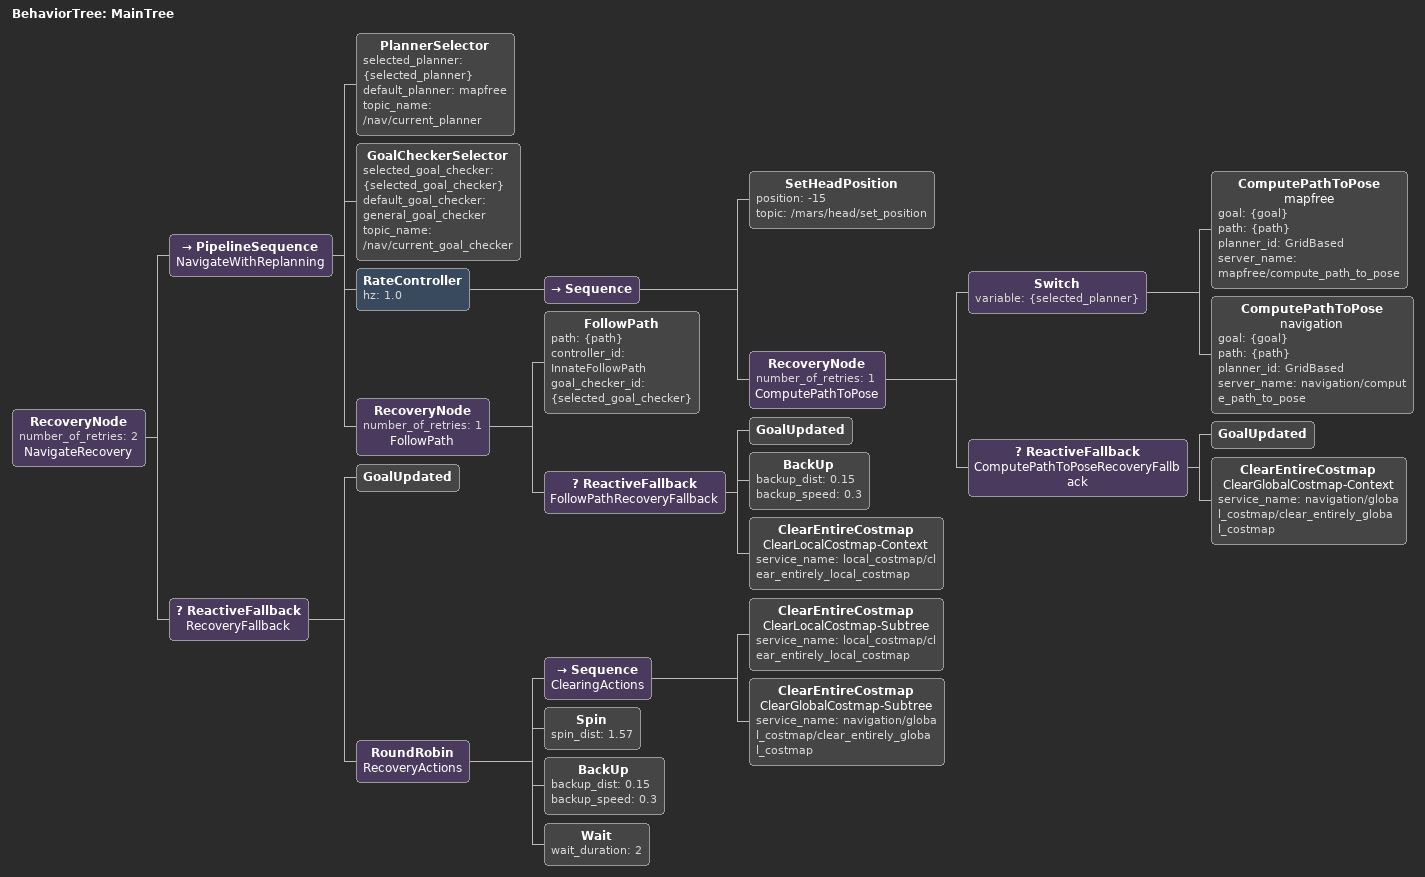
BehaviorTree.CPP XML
<root main_tree_to_execute="MainTree">
    <BehaviorTree ID="MainTree">
        <RecoveryNode number_of_retries="2" name="NavigateRecovery">
            <PipelineSequence name="NavigateWithReplanning">
                <PlannerSelector selected_planner="{selected_planner}" default_planner="mapfree" topic_name="/nav/current_planner"/>
                <GoalCheckerSelector selected_goal_checker="{selected_goal_checker}" default_goal_checker="general_goal_checker" topic_name="/nav/current_goal_checker"/>
                <RateController hz="1.0">
                    <Sequence>
                        <!-- Set head to look down for better obstacle detection during navigation (runs at 1Hz) -->
                        <SetHeadPosition position="-15" topic="/mars/head/set_position"/>
                        <RecoveryNode number_of_retries="1" name="ComputePathToPose">
                        <Switch variable="{selected_planner}">
                            <ComputePathToPose name="mapfree" goal="{goal}" path="{path}" planner_id="GridBased" server_name="mapfree/compute_path_to_pose"/>
                            <ComputePathToPose name="navigation" goal="{goal}" path="{path}" planner_id="GridBased" server_name="navigation/compute_path_to_pose"/>
                        </Switch>
                        <ReactiveFallback name="ComputePathToPoseRecoveryFallback">
                            <GoalUpdated/>
                            <ClearEntireCostmap name="ClearGlobalCostmap-Context" service_name="navigation/global_costmap/clear_entirely_global_costmap"/>
                        </ReactiveFallback>
                    </RecoveryNode>
                    </Sequence>
                </RateController>
                <RecoveryNode number_of_retries="1" name="FollowPath">
                    <FollowPath path="{path}" controller_id="InnateFollowPath" goal_checker_id="{selected_goal_checker}"/>
                    <ReactiveFallback name="FollowPathRecoveryFallback">
                        <GoalUpdated/>
                        <BackUp backup_dist="0.15" backup_speed="0.3"/>
                        <ClearEntireCostmap name="ClearLocalCostmap-Context" service_name="local_costmap/clear_entirely_local_costmap"/>
                    </ReactiveFallback>
                </RecoveryNode>
            </PipelineSequence>
            <ReactiveFallback name="RecoveryFallback">
                <GoalUpdated/>
                <RoundRobin name="RecoveryActions">
                    <Sequence name="ClearingActions">
                        <ClearEntireCostmap name="ClearLocalCostmap-Subtree" service_name="local_costmap/clear_entirely_local_costmap"/>
                        <ClearEntireCostmap name="ClearGlobalCostmap-Subtree" service_name="navigation/global_costmap/clear_entirely_global_costmap"/>
                    </Sequence>
                    <Spin spin_dist="1.57"/>
                    <BackUp backup_dist="0.15" backup_speed="0.3"/>
                    <Wait wait_duration="2"/>
                </RoundRobin>
            </ReactiveFallback>
        </RecoveryNode>
    </BehaviorTree>
</root>
